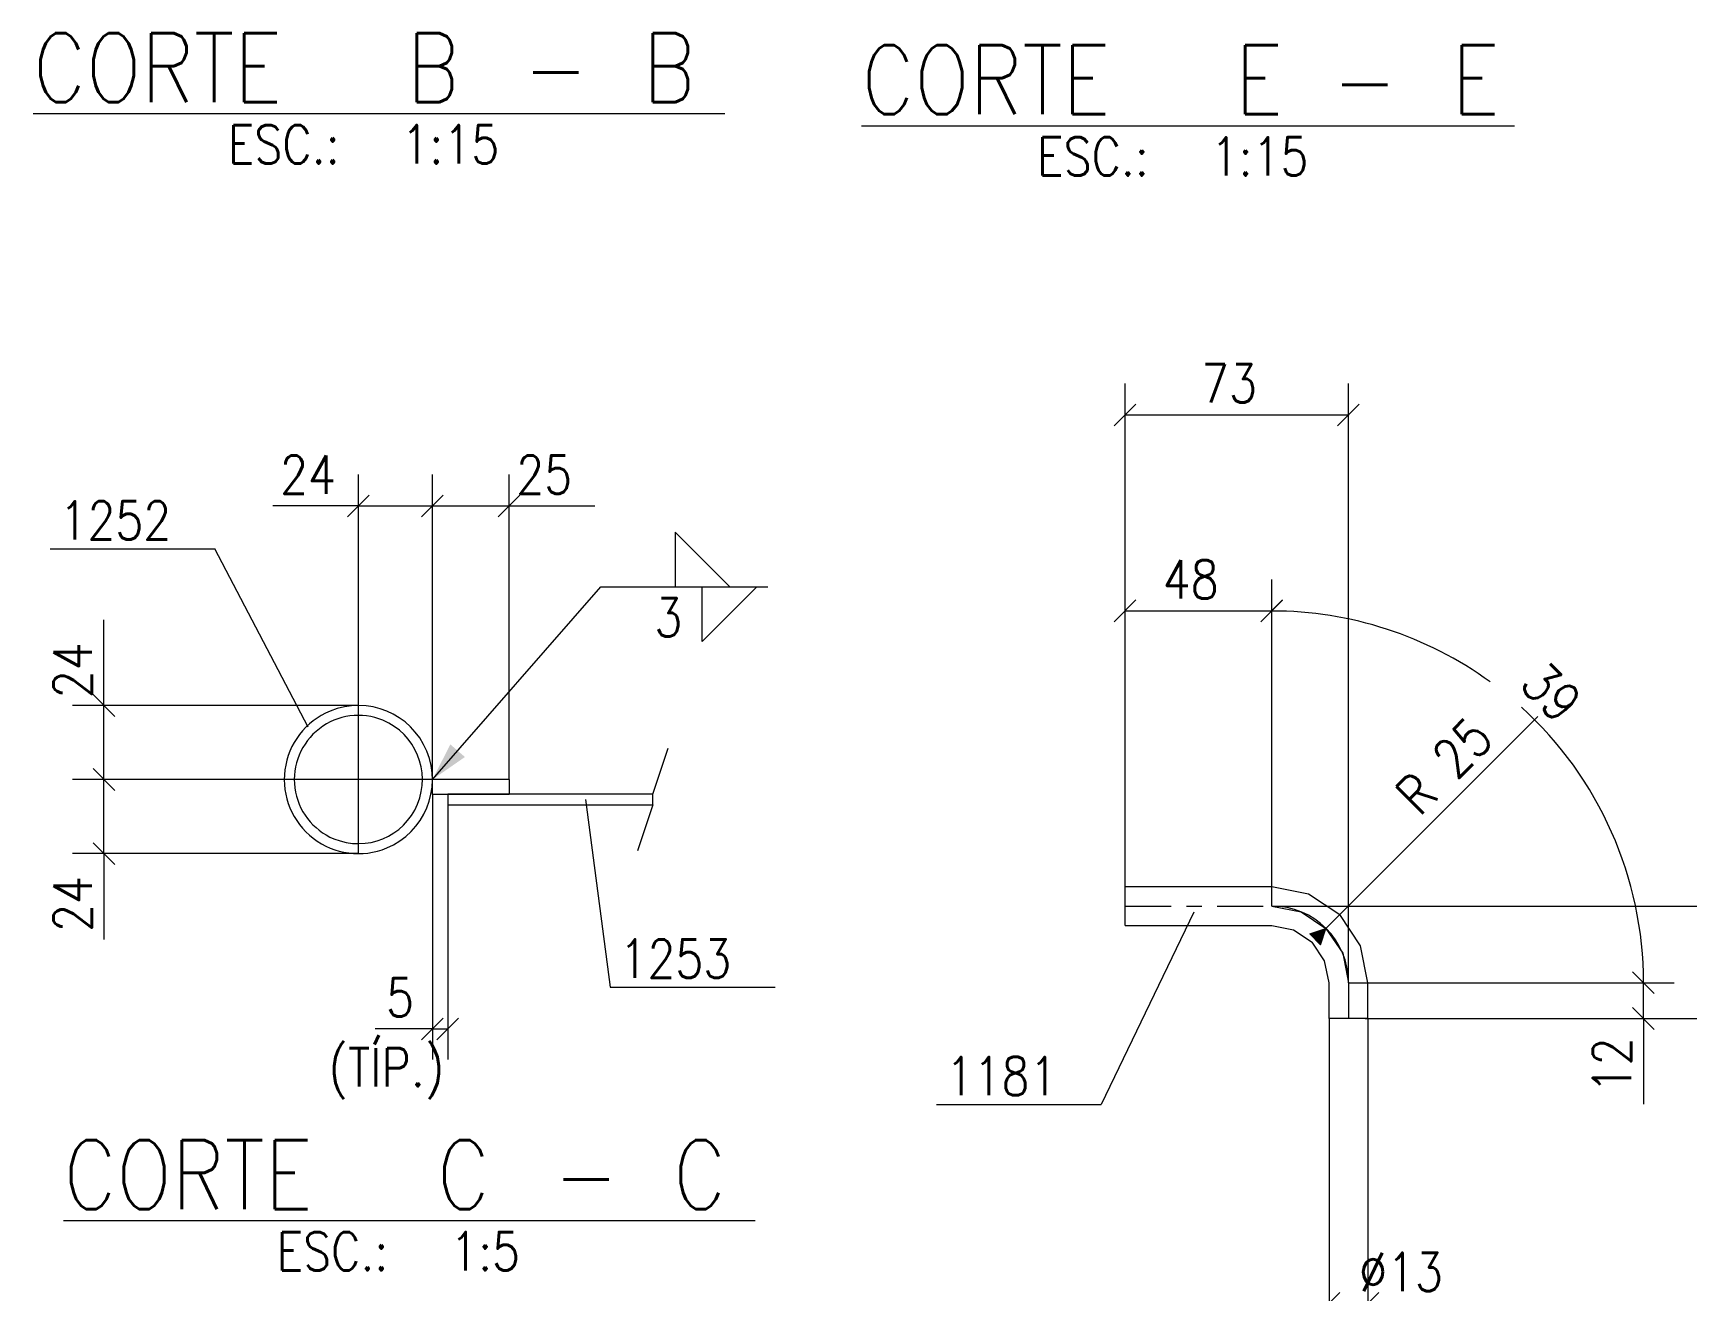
# Model space of a CAD drawing. Header units: millimetres. Extents: x 5 to 846, y 5 to 599.
# Drawn here: x 369.4 to 477.2, y 378.9 to 461 of the extents above; entities that cross this region are included whole.
import ezdxf

# ---------------------------------------------------------------- set-up
doc = ezdxf.new("R2010")
doc.units = ezdxf.units.MM
doc.linetypes.add('XKITLINE00', pattern=[0])
doc.linetypes.add('XKITLINE03', pattern=[6, 3, -1, 1, -1])
for name, color, linetype, lineweight in [('Cota', 4, 'Continuous', 0), ('Marca da peça', 2, 'Continuous', 0), ('Objeto gráfico', 3, 'Continuous', 0), ('Outro tipo de objeto', 7, 'Continuous', 0), ('Peça', 2, 'Continuous', 0), ('Solda', 1, 'Continuous', 0)]:
    doc.layers.add(name, color=color, linetype=linetype, lineweight=lineweight)
doc.styles.add('ROMANS', font='ROMANS__.TTF')
doc.styles.add('SIMPLEX', font='SIMPLEX_.TTF')

# ---------------------------------------------------------------- blocks, each defined once
blk = doc.blocks.new('*A39')
at = {"layer": 'Peça', "color": 4, "linetype": 'XKITLINE00', "lineweight": 0}
for p, q in [((395.44, 411.34), (395.44, 412.29)), ((395.44, 412.29), (395.44, 412.29)), ((400.44, 412.29), (395.44, 412.29)), ((400.44, 412.29), (400.44, 411.34)), ((395.44, 411.34), (400.44, 411.34)), ((400.44, 411.34), (400.44, 411.34))]:
    blk.add_line(p, q, dxfattribs=at)
blk = doc.blocks.new('*A40')
at = {"layer": 'Peça', "color": 4, "linetype": 'XKITLINE00', "lineweight": 0}
for p, q in [((409.82, 411.33), (396.44, 411.33)), ((396.44, 411.33), (396.44, 410.65)), ((396.44, 410.65), (409.82, 410.65))]:
    blk.add_line(p, q, dxfattribs=at)
blk = doc.blocks.new('*A41')
at = {"layer": 'Peça', "color": 4, "linetype": 'XKITLINE00', "lineweight": 0}
for radius, start, end in [(4.83, 112.5, 292.5), (4.18, 67.5, 247.5), (4.83, 292.5, 112.5), (4.18, 247.5, 67.5)]:
    blk.add_arc((390.61, 412.29), radius, start, end, dxfattribs=at)
blk = doc.blocks.new('*A56')
at = {"layer": 'Peça', "color": 4, "linetype": 'XKITLINE00', "lineweight": 0}
for p, q in [((440.61, 405.31), (450.18, 405.31)), ((440.61, 402.77), (440.61, 405.31)), ((450.18, 405.31), (452.58, 404.84)), ((452.58, 404.84), (454.61, 403.48)), ((455.97, 401.44), (454.61, 403.48)), ((440.61, 402.77), (450.18, 402.77)), ((450.18, 402.77), (451.6, 402.49)), ((451.6, 402.49), (452.81, 401.68)), ((453.62, 400.47), (452.81, 401.68)), ((456.45, 399.04), (455.97, 401.44)), ((453.91, 399.04), (453.62, 400.47)), ((453.91, 396.71), (453.91, 399.04)), ((456.45, 396.71), (456.45, 399.04)), ((456.45, 396.71), (453.91, 396.71))]:
    blk.add_line(p, q, dxfattribs=at)
at = {"layer": 'Peça', "color": 7, "linetype": 'XKITLINE03', "lineweight": 0}
for p, q in [((440.61, 404.04), (450.18, 404.04)), ((450.18, 404.04), (452.09, 403.66)), ((452.09, 403.66), (453.71, 402.58)), ((453.71, 402.58), (454.8, 400.96)), ((454.8, 400.96), (455.18, 399.04)), ((455.18, 399.04), (455.18, 396.71))]:
    blk.add_line(p, q, dxfattribs=at)
blk = doc.blocks.new('*A120')
at = {"layer": 'Objeto gráfico', "color": 7, "linetype": 'XKITLINE00', "lineweight": 0}
for p, q in [((409.82, 411.33), (410.82, 414.33)), ((409.82, 410.65), (409.82, 411.33)), ((409.82, 410.65), (408.82, 407.65))]:
    blk.add_line(p, q, dxfattribs=at)
blk = doc.blocks.new('*A275')
at = {"layer": 'Cota', "color": 7, "linetype": 'XKITLINE00', "lineweight": 0}
for p, q in [((395.44, 412.29), (395.44, 432.18)), ((400.44, 412.29), (400.44, 432.18)), ((396.15, 430.84), (394.73, 429.43)), ((401.15, 430.84), (399.73, 429.43)), ((395.44, 430.13), (400.44, 430.13)), ((400.44, 430.13), (406.02, 430.13)), ((400.44, 430.13), (406.02, 430.13))]:
    blk.add_line(p, q, dxfattribs=at)
at = {"layer": 'Cota', "color": 3}
for p in [(395.44, 430.13), (400.44, 430.13)]:
    blk.add_point(p, dxfattribs=at)
at = {"layer": 'Cota', "color": 3, "style": 'SIMPLEX', "width": 0.85}
blk.add_text('25', height=2.5, dxfattribs=at).set_placement((400.91, 430.93))
blk = doc.blocks.new('*A276')
at = {"layer": 'Cota', "color": 7, "linetype": 'XKITLINE00', "lineweight": 0}
for p, q in [((390.61, 407.46), (390.61, 432.18)), ((395.44, 412.29), (395.44, 432.18)), ((391.32, 430.84), (389.9, 429.43)), ((396.15, 430.84), (394.73, 429.43)), ((390.61, 430.13), (385.03, 430.13)), ((390.61, 430.13), (385.03, 430.13)), ((390.61, 430.13), (395.44, 430.13))]:
    blk.add_line(p, q, dxfattribs=at)
at = {"layer": 'Cota', "color": 3}
for p in [(390.61, 430.13), (395.44, 430.13)]:
    blk.add_point(p, dxfattribs=at)
at = {"layer": 'Cota', "color": 3, "style": 'SIMPLEX', "width": 0.85}
blk.add_text('24', height=2.5, dxfattribs=at).set_placement((385.5, 430.93))
blk = doc.blocks.new('*A277')
at = {"layer": 'Cota', "color": 7, "linetype": 'XKITLINE00', "lineweight": 0}
for p, q in [((395.44, 412.29), (371.97, 412.29)), ((373.31, 413), (374.73, 411.58)), ((374.02, 407.46), (374.02, 412.29)), ((373.31, 408.17), (374.73, 406.75)), ((390.61, 407.46), (371.97, 407.46)), ((374.02, 407.46), (374.02, 401.87)), ((374.02, 407.46), (374.02, 401.87))]:
    blk.add_line(p, q, dxfattribs=at)
at = {"layer": 'Cota', "color": 3}
for p in [(374.02, 412.29), (374.02, 407.46)]:
    blk.add_point(p, dxfattribs=at)
at = {"layer": 'Cota', "color": 3, "style": 'SIMPLEX', "width": 0.85}
blk.add_text('24', height=2.5, rotation=90.0002, dxfattribs=at).set_placement((373.22, 402.35))
blk = doc.blocks.new('*A278')
at = {"layer": 'Cota', "color": 7, "linetype": 'XKITLINE00', "lineweight": 0}
for p, q in [((374.02, 417.12), (374.02, 422.7)), ((374.02, 417.12), (374.02, 422.7)), ((373.31, 417.83), (374.73, 416.41)), ((390.61, 417.12), (371.97, 417.12)), ((374.02, 412.29), (374.02, 417.12)), ((395.44, 412.29), (371.97, 412.29)), ((373.31, 413), (374.73, 411.58))]:
    blk.add_line(p, q, dxfattribs=at)
at = {"layer": 'Cota', "color": 3}
for p in [(374.02, 417.12), (374.02, 412.29)]:
    blk.add_point(p, dxfattribs=at)
at = {"layer": 'Cota', "color": 3, "style": 'SIMPLEX', "width": 0.85}
blk.add_text('24', height=2.5, rotation=90.0002, dxfattribs=at).set_placement((373.22, 417.59))
blk = doc.blocks.new('*A279')
at = {"layer": 'Cota', "color": 7, "linetype": 'XKITLINE00', "lineweight": 0}
for p, q in [((395.44, 411.34), (395.44, 394.03)), ((396.44, 410.65), (396.44, 394.03)), ((395.44, 396.03), (391.71, 396.03)), ((395.44, 396.03), (391.71, 396.03)), ((396.15, 396.73), (394.73, 395.32)), ((395.44, 396.03), (396.44, 396.03)), ((397.15, 396.73), (395.73, 395.32))]:
    blk.add_line(p, q, dxfattribs=at)
at = {"layer": 'Cota', "color": 3}
for p in [(395.44, 396.03), (396.44, 396.03)]:
    blk.add_point(p, dxfattribs=at)
at = {"layer": 'Cota', "color": 3, "style": 'SIMPLEX', "width": 0.85}
for s, p in [('5', (392.42, 396.83)), ('(TÍP.)', (388.66, 392.28))]:
    blk.add_text(s, height=2.5, dxfattribs=at).set_placement(p)
blk = doc.blocks.new('*A280')
at = {"layer": 'Solda'}
blk.add_hatch(color=7, dxfattribs=at).paths.add_polyline_path([(395.44, 412.29), (396.61, 414.58), (397.56, 413.76)], flags=17)
at = {"layer": 'Solda', "color": 3, "linetype": 'XKITLINE00', "lineweight": 0}
for p, q in [((414.84, 424.86), (411.27, 428.43)), ((411.27, 428.43), (411.27, 424.86)), ((411.27, 424.86), (414.84, 424.86)), ((413.02, 424.86), (416.59, 424.86)), ((416.59, 424.86), (413.02, 421.29)), ((413.02, 421.29), (413.02, 424.86))]:
    blk.add_line(p, q, dxfattribs=at)
at = {"layer": 'Solda', "color": 7, "linetype": 'XKITLINE00', "lineweight": 0}
for p, q in [((395.44, 412.29), (406.42, 424.86)), ((406.42, 424.86), (417.31, 424.86))]:
    blk.add_line(p, q, dxfattribs=at)
at = {"layer": 'Solda', "color": 3, "style": 'ROMANS', "width": 0.85}
blk.add_text('3', height=2.5, dxfattribs=at).set_placement((409.92, 421.61))
blk = doc.blocks.new('*A281')
at = {"layer": 'Marca da peça', "color": 7, "linetype": 'XKITLINE00', "lineweight": 0}
for p, q in [((405.42, 410.99), (407.04, 398.76)), ((407.04, 398.76), (417.78, 398.76))]:
    blk.add_line(p, q, dxfattribs=at)
at = {"layer": 'Marca da peça', "color": 4, "style": 'ROMANS', "width": 0.85}
blk.add_text('1253', height=2.5, dxfattribs=at).set_placement((407.64, 399.36))
blk = doc.blocks.new('*A282')
at = {"layer": 'Marca da peça', "color": 7, "linetype": 'XKITLINE00', "lineweight": 0}
for p in [(370.52, 427.34), (387.34, 415.71)]:
    blk.add_line(p, (381.26, 427.34), dxfattribs=at)
at = {"layer": 'Marca da peça', "color": 4, "style": 'ROMANS', "width": 0.85}
blk.add_text('1252', height=2.5, dxfattribs=at).set_placement((371.12, 427.94))
blk = doc.blocks.new('*A283')
at = {"layer": 'Outro tipo de objeto', "color": 1, "linetype": 'XKITLINE00', "lineweight": 0}
blk.add_line((371.39, 383.53), (416.49, 383.53), dxfattribs=at)
at = {"layer": 'Outro tipo de objeto', "color": 1, "style": 'ROMANS', "width": 0.85}
for s, p in [('CORTE', (371.39, 384.28)), ('C', (395.74, 384.28)), ('C', (411.14, 384.28)), ('-', (403.34, 384.28))]:
    blk.add_text(s, height=4.5, dxfattribs=at).set_placement(p)
at = {"layer": 'Outro tipo de objeto', "color": 3, "style": 'ROMANS', "width": 0.85}
for s, p in [('ESC.:', (385.28, 380.28)), ('1:5', (396.6, 380.28))]:
    blk.add_text(s, height=2.5, dxfattribs=at).set_placement(p)
blk = doc.blocks.new('*A296')
at = {"layer": 'Outro tipo de objeto', "color": 1, "linetype": 'XKITLINE00', "lineweight": 0}
blk.add_line((369.4, 455.71), (414.5, 455.71), dxfattribs=at)
at = {"layer": 'Outro tipo de objeto', "color": 1, "style": 'ROMANS', "width": 0.85}
for s, p in [('CORTE', (369.4, 456.46)), ('B', (393.76, 456.46)), ('B', (409.15, 456.46)), ('-', (401.35, 456.46))]:
    blk.add_text(s, height=4.5, dxfattribs=at).set_placement(p)
at = {"layer": 'Outro tipo de objeto', "color": 3, "style": 'ROMANS', "width": 0.85}
for s, p in [('ESC.:', (382.1, 452.46)), ('1:15', (393.42, 452.46))]:
    blk.add_text(s, height=2.5, dxfattribs=at).set_placement(p)
blk = doc.blocks.new('*A320')
at = {"layer": 'Cota', "color": 7, "linetype": 'XKITLINE00', "lineweight": 0}
for p, q in [((453.91, 396.71), (453.91, 376.13)), ((456.45, 396.71), (456.45, 376.13)), ((454.61, 378.84), (453.2, 377.43)), ((457.15, 378.84), (455.74, 377.43)), ((453.91, 378.13), (456.45, 378.13)), ((456.45, 378.13), (462.03, 378.13)), ((456.45, 378.13), (462.03, 378.13))]:
    blk.add_line(p, q, dxfattribs=at)
at = {"layer": 'Cota', "color": 3}
for p in [(453.91, 378.13), (456.45, 378.13)]:
    blk.add_point(p, dxfattribs=at)
at = {"layer": 'Cota', "color": 3, "style": 'SIMPLEX', "width": 0.85}
blk.add_text('Ø13', height=2.5, dxfattribs=at).set_placement((455.87, 378.93))
blk = doc.blocks.new('*A321')
at = {"layer": 'Cota', "color": 7, "linetype": 'XKITLINE00', "lineweight": 0}
for p, q in [((440.61, 405.31), (440.61, 425.34)), ((450.18, 404.04), (450.18, 425.34)), ((441.31, 424), (439.9, 422.58)), ((450.88, 424), (449.47, 422.58)), ((440.61, 423.29), (450.18, 423.29))]:
    blk.add_line(p, q, dxfattribs=at)
at = {"layer": 'Cota', "color": 3}
for p in [(440.61, 423.29), (450.18, 423.29)]:
    blk.add_point(p, dxfattribs=at)
at = {"layer": 'Cota', "color": 3, "style": 'SIMPLEX', "width": 0.85}
blk.add_text('48', height=2.5, dxfattribs=at).set_placement((443.07, 424.09))
blk = doc.blocks.new('*A322')
at = {"layer": 'Cota', "color": 7, "linetype": 'XKITLINE00', "lineweight": 0}
for p, q in [((482.66, 404.75), (484.08, 403.34)), ((450.18, 404.04), (485.37, 404.04)), ((483.37, 396.71), (483.37, 404.04)), ((482.66, 397.42), (484.08, 396)), ((456.45, 396.71), (485.37, 396.71))]:
    blk.add_line(p, q, dxfattribs=at)
at = {"layer": 'Cota', "color": 3}
for p in [(483.37, 404.04), (483.37, 396.71)]:
    blk.add_point(p, dxfattribs=at)
at = {"layer": 'Cota', "color": 3, "style": 'SIMPLEX', "width": 0.85}
blk.add_text('37', height=2.5, rotation=90.0002, dxfattribs=at).set_placement((482.57, 398.06))
blk = doc.blocks.new('*A323')
at = {"layer": 'Cota', "color": 7, "linetype": 'XKITLINE00', "lineweight": 0}
for p, q in [((440.61, 405.31), (440.61, 438.12)), ((455.18, 399.04), (455.18, 438.12)), ((441.31, 436.77), (439.9, 435.36)), ((440.61, 436.07), (455.18, 436.07)), ((455.88, 436.77), (454.47, 435.36))]:
    blk.add_line(p, q, dxfattribs=at)
at = {"layer": 'Cota', "color": 3}
for p in [(440.61, 436.07), (455.18, 436.07)]:
    blk.add_point(p, dxfattribs=at)
at = {"layer": 'Cota', "color": 3, "style": 'SIMPLEX', "width": 0.85}
blk.add_text('73', height=2.5, dxfattribs=at).set_placement((445.57, 436.87))
blk = doc.blocks.new('*A324')
at = {"layer": 'Cota', "color": 7, "linetype": 'XKITLINE00', "lineweight": 0}
for p, q in [((450.18, 404.04), (450.18, 425.33)), ((450.88, 423.99), (449.47, 422.58)), ((475.12, 398.33), (473.71, 399.75)), ((455.18, 399.04), (476.42, 399.04))]:
    blk.add_line(p, q, dxfattribs=at)
for start, end in [(54.0187, 90), (0, 47.8125)]:
    blk.add_arc((450.18, 399.04), 24.24, start, end, dxfattribs=at)
at = {"layer": 'Cota', "color": 7}
for p in [(450.18, 423.28), (474.42, 399.04)]:
    blk.add_point(p, dxfattribs=at)
at = {"layer": 'Cota', "color": 3, "style": 'SIMPLEX', "width": 0.85}
blk.add_text('39', height=2.5, rotation=-45.0001, dxfattribs=at).set_placement((466.24, 418.39))
blk = doc.blocks.new('*A325')
at = {"layer": 'Cota', "color": 7, "linetype": 'XKITLINE00', "lineweight": 0}
for p, q in [((473.71, 399.75), (475.12, 398.33)), ((455.18, 399.04), (476.41, 399.04)), ((474.41, 396.71), (474.41, 399.04)), ((473.71, 397.42), (475.12, 396)), ((456.26, 396.71), (476.41, 396.71)), ((474.41, 396.71), (474.41, 391.13)), ((474.41, 396.71), (474.41, 391.13))]:
    blk.add_line(p, q, dxfattribs=at)
at = {"layer": 'Cota', "color": 3}
for p in [(474.41, 399.04), (474.41, 396.71)]:
    blk.add_point(p, dxfattribs=at)
at = {"layer": 'Cota', "color": 3, "style": 'SIMPLEX', "width": 0.85}
blk.add_text('12', height=2.5, rotation=90.0002, dxfattribs=at).set_placement((473.61, 391.83))
blk = doc.blocks.new('*A326')
at = {"layer": 'Cota'}
blk.add_hatch(color=7, dxfattribs=at).paths.add_polyline_path([(452.65, 402.22), (453.71, 402.58), (453.35, 401.52)], flags=17)
at = {"layer": 'Cota', "color": 7, "linetype": 'XKITLINE00', "lineweight": 0}
for p, q in [((453.71, 402.58), (467.53, 416.4)), ((452.65, 402.22), (453.71, 402.58)), ((453.35, 401.52), (453.71, 402.58)), ((453.35, 401.52), (452.65, 402.22))]:
    blk.add_line(p, q, dxfattribs=at)
blk.add_arc((450.18, 399.04), 5, 0, 90, dxfattribs=at)
at = {"layer": 'Cota', "color": 3, "style": 'SIMPLEX', "width": 0.85}
blk.add_text('R 25', height=2.5, rotation=45.0001, dxfattribs=at).set_placement((459.82, 409.82))
blk = doc.blocks.new('*A327')
at = {"layer": 'Marca da peça', "color": 7, "linetype": 'XKITLINE00', "lineweight": 0}
for p in [(445.09, 403.64), (428.31, 391.1)]:
    blk.add_line(p, (439.05, 391.1), dxfattribs=at)
at = {"layer": 'Marca da peça', "color": 4, "style": 'ROMANS', "width": 0.85}
blk.add_text('1181', height=2.5, dxfattribs=at).set_placement((428.91, 391.7))
blk = doc.blocks.new('*A355')
at = {"layer": 'Outro tipo de objeto', "color": 1, "linetype": 'XKITLINE00', "lineweight": 0}
blk.add_line((423.42, 454.92), (466.01, 454.92), dxfattribs=at)
at = {"layer": 'Outro tipo de objeto', "color": 1, "style": 'ROMANS', "width": 0.85}
for s, p in [('CORTE', (423.42, 455.67)), ('E', (447.78, 455.67)), ('E', (461.92, 455.67)), ('-', (454.12, 455.67))]:
    blk.add_text(s, height=4.5, dxfattribs=at).set_placement(p)
at = {"layer": 'Outro tipo de objeto', "color": 3, "style": 'ROMANS', "width": 0.85}
for s, p in [('ESC.:', (434.87, 451.67)), ('1:15', (446.19, 451.67))]:
    blk.add_text(s, height=2.5, dxfattribs=at).set_placement(p)

msp = doc.modelspace()

# ---------------------------------------------------------------- block references
at = {"lineweight": 0}
for name in ['*A296', '*A355', '*A323', '*A276', '*A275', '*A282', '*A280', '*A321', '*A324', '*A278', '*A41', '*A326', '*A277', '*A39', '*A279', '*A40', '*A281', '*A56', '*A322', '*A327', '*A325', '*A320', '*A283']:
    msp.add_blockref(name, (0, 0), dxfattribs=at)
at = {"layer": 'Objeto gráfico', "lineweight": 0}
msp.add_blockref('*A120', (0, 0), dxfattribs=at)

doc.saveas('drawing.dxf')
